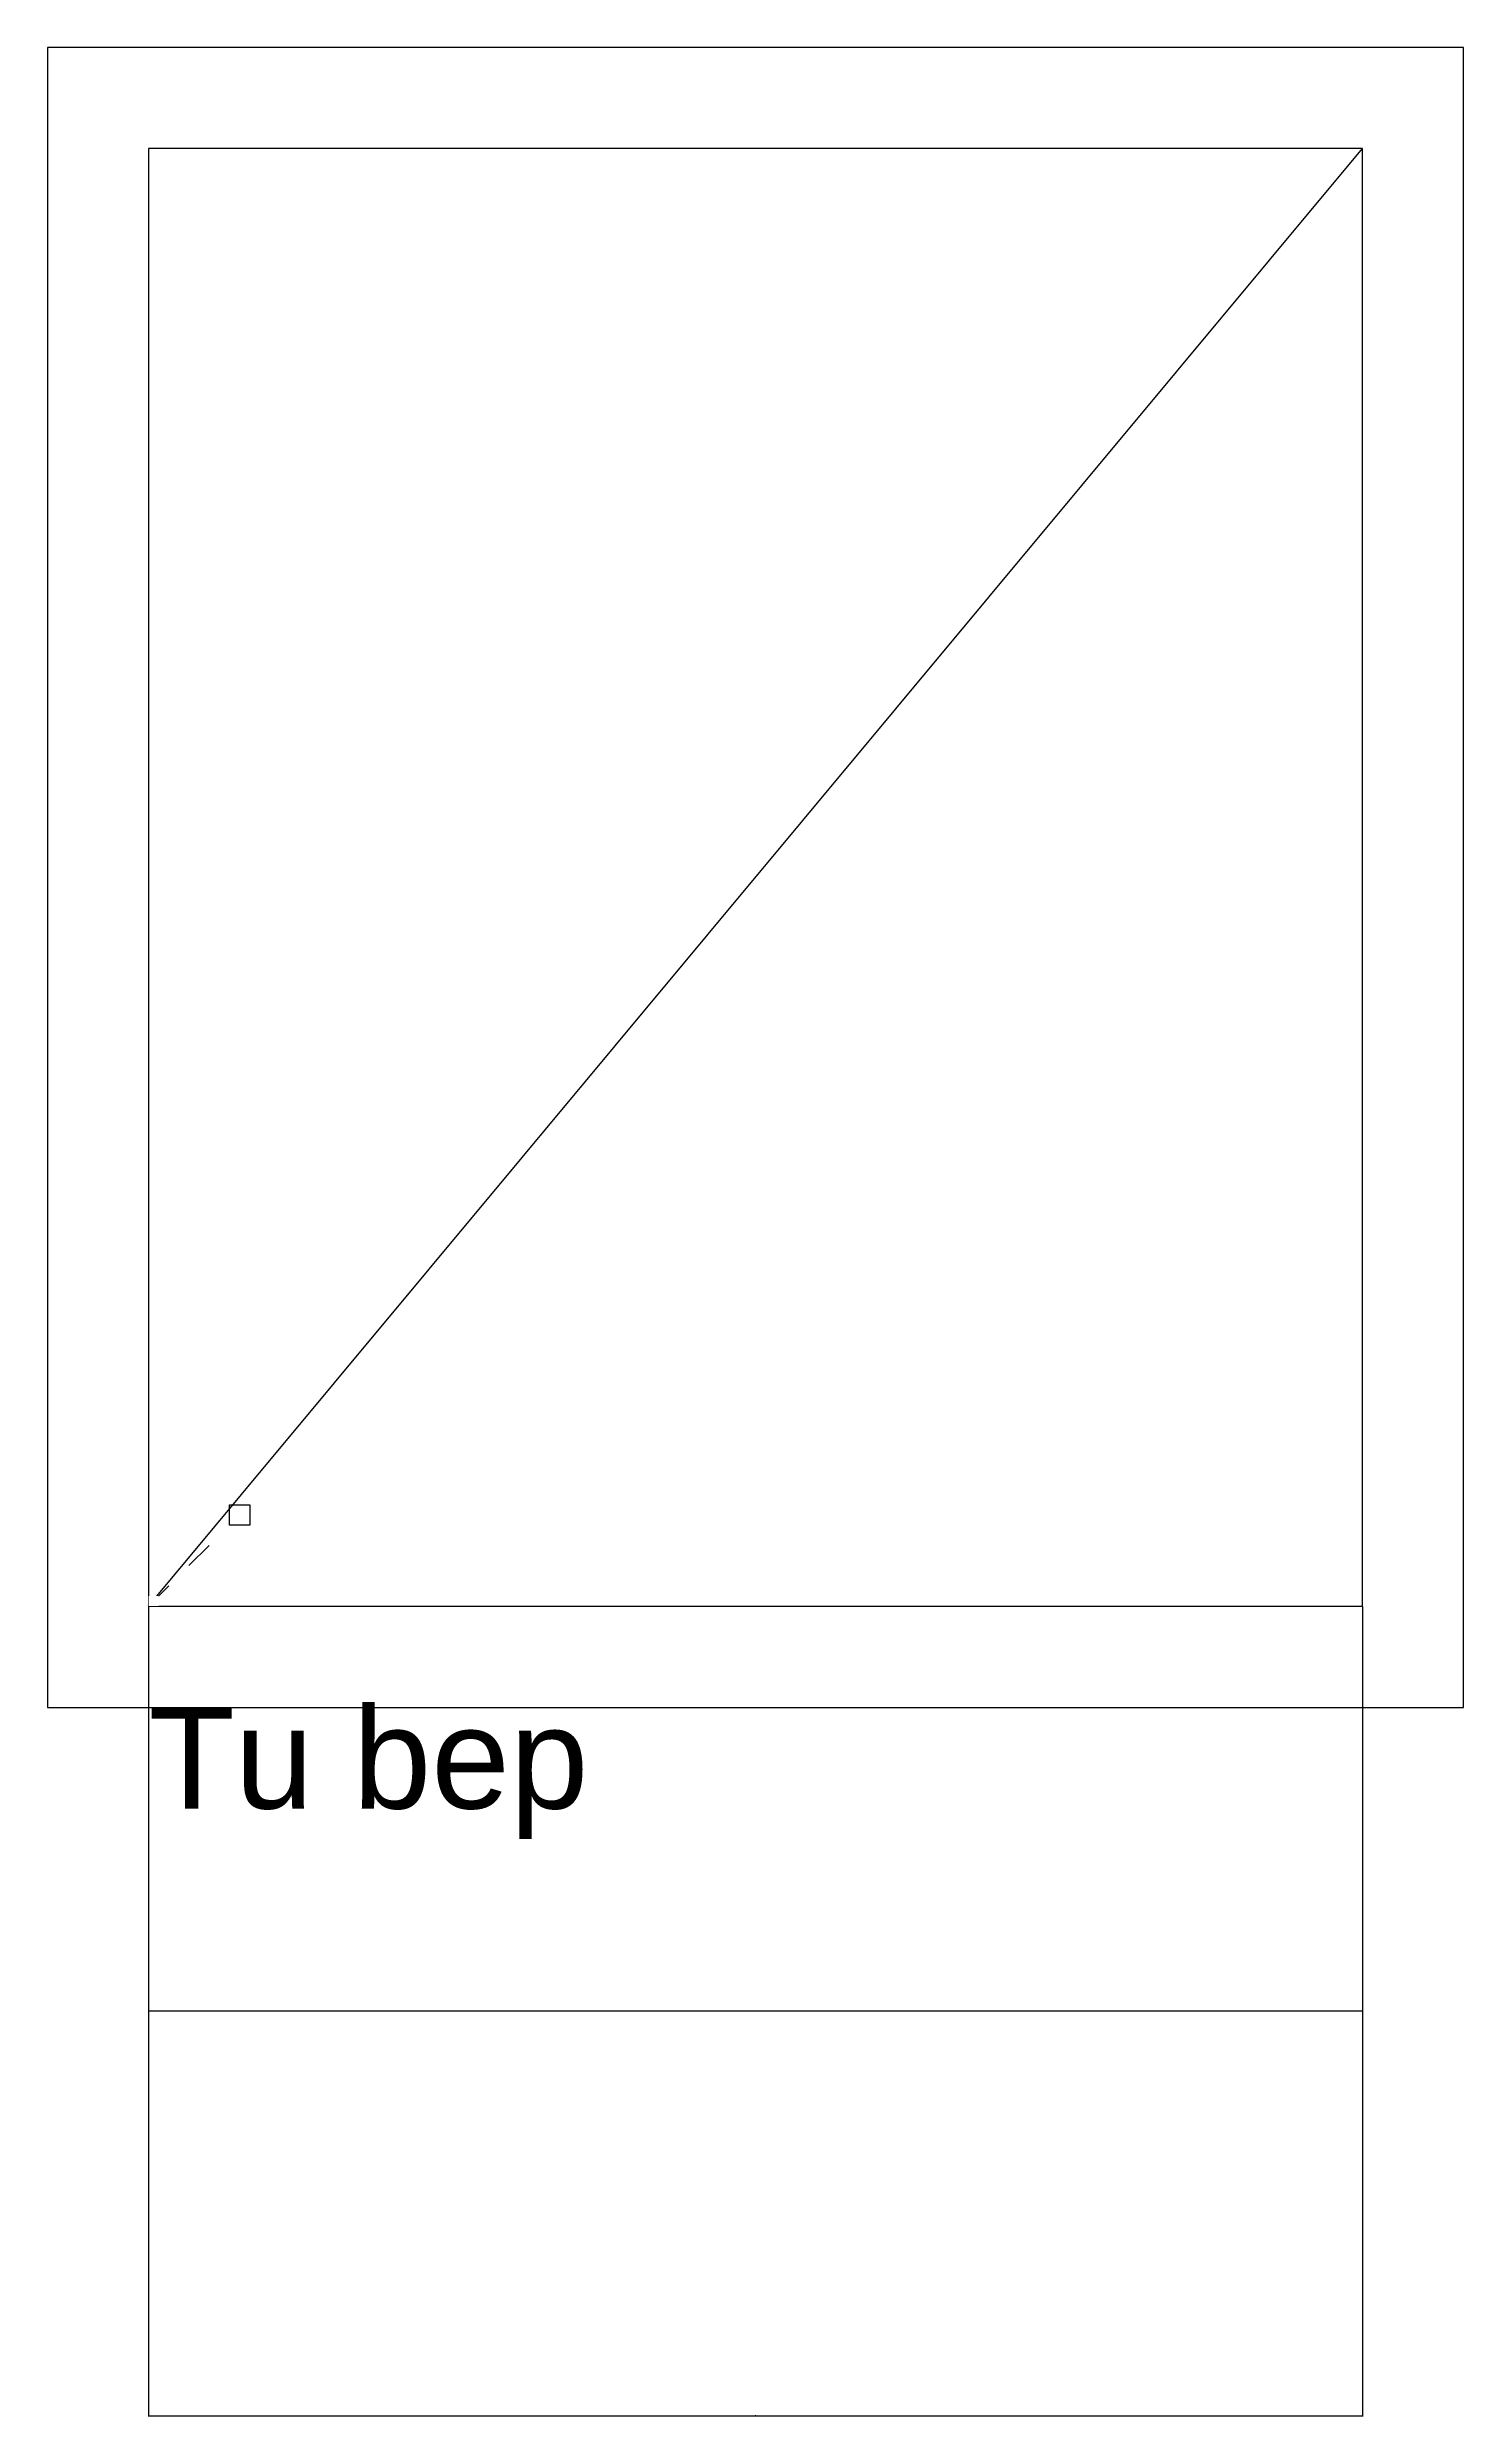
# Model space of a CAD drawing. Header units: millimetres. Extents: x -50 to 650, y -400 to 770.
import ezdxf

# ---------------------------------------------------------------- set-up
doc = ezdxf.new("R2010")
doc.units = ezdxf.units.MM
for name, color, linetype in [('FN-ANNO-DIMS', 7, 'Continuous'), ('FN-ANNO-TEXT', 7, 'Continuous'), ('FN-PART-HIDD', 7, 'Continuous'), ('FN-PART-OUTL', 7, 'Continuous'), ('XR1|WALL', 7, 'Continuous'), ('XR2$0$DOOR', 7, 'Continuous')]:
    doc.layers.add(name, color=color, linetype=linetype)
doc.layers.add('FN-VPRT', color=7, linetype='Continuous', plot=False)
doc.styles.add('OpenSansCondensed-Light', font='OpenSansCondensed-Light.ttf')
doc.styles.add('STD', font='arial.ttf')
doc.dimstyles.new('EZDXF', dxfattribs={"dimtxt": 0.25, "dimasz": 0.175, "dimexe": 0.375, "dimexo": 0.125, "dimgap": 0.1, "dimtad": 1, "dimlfac": 100, "dimzin": 12, "dimdsep": 46, "dimtxsty": 'OpenSansCondensed-Light', "dimblk": 'ARCHTICK', "dimcen": 2.5, "dimazin": 3, "dimtfac": 0.5, "dimtmove": 2, "dimatfit": 3})
picture_1 = doc.add_image_def('image1.png', size_in_pixel=(10, 10))

# ---------------------------------------------------------------- blocks, each defined once
blk = doc.blocks.new('_ARCHTICK')
at = {"color": 0, "linetype": 'BYBLOCK', "const_width": 0.15}
blk.add_lwpolyline([(-0.5, -0.5), (0.5, 0.5)], dxfattribs=at)
blk = doc.blocks.new('FEATURE_C')
at = {"layer": 'XR1|WALL'}
blk.add_line((0, 0), (10, 10), dxfattribs=at)
blk = doc.blocks.new('FEATURE_B')
at = {"layer": 'XR2$0$DOOR'}
blk.add_blockref('FEATURE_C', (0, 0), dxfattribs=at)
blk = doc.blocks.new('FEATURE_A')
at = {"layer": 'XR1|WALL'}
blk.add_blockref('FEATURE_B', (0, 0), dxfattribs=at)

msp = doc.modelspace()

# ---------------------------------------------------------------- linework, layer by layer
at = {"layer": 'FN-PART-HIDD'}
msp.add_line((0, 0), (600, 720), dxfattribs=at)
at = {"layer": 'FN-PART-OUTL', "color": 1, "lineweight": 50}
msp.add_line((20, 20), (30, 30), dxfattribs=at)
at = {"layer": 'FN-PART-OUTL'}
msp.add_lwpolyline([(0, 0), (600, 0), (600, 720), (0, 720)], close=True, dxfattribs=at)
at = {"layer": 'FN-VPRT'}
msp.add_lwpolyline([(-50, -50), (650, -50), (650, 770), (-50, 770)], close=True, dxfattribs=at)

# ---------------------------------------------------------------- block references
at = {"layer": 'FN-PART-OUTL'}
msp.add_blockref('FEATURE_A', (0, 0), dxfattribs=at)

# ---------------------------------------------------------------- texts
at = {"layer": 'FN-ANNO-TEXT', "style": 'STD'}
msp.add_text('Tu bep', height=50, dxfattribs=at).set_placement((0, -100))

# ---------------------------------------------------------------- dimensions: what is measured, and where the dimension line sits
at = {"layer": 'FN-ANNO-DIMS'}
msp.add_linear_dim(base=(0, -200), p1=(0, 0), p2=(600, 0), dimstyle='EZDXF', dxfattribs=at).render()

# ---------------------------------------------------------------- pictures from other files: only their frames are drawn
at = {"layer": 'FN-PART-OUTL'}
image = msp.add_image(picture_1, insert=(40, 40), size_in_units=(10, 10), dxfattribs=at)

# ---------------------------------------------------------------- next in the draw order: wipeouts: each hides what was drawn before it
msp.add_wipeout([(0, 0), (5, 0), (5, 5), (0, 5)]).dxf.layer = 'FN-PART-OUTL'

# ---------------------------------------------------------------- next in the draw order: dimensions: what is measured, and where the dimension line sits
at = {"layer": 'FN-ANNO-DIMS'}
msp.add_linear_dim(base=(0, -400), p1=(0, 0), p2=(600, 0), text='999', dimstyle='EZDXF', dxfattribs=at).render()

doc.saveas('drawing.dxf')
